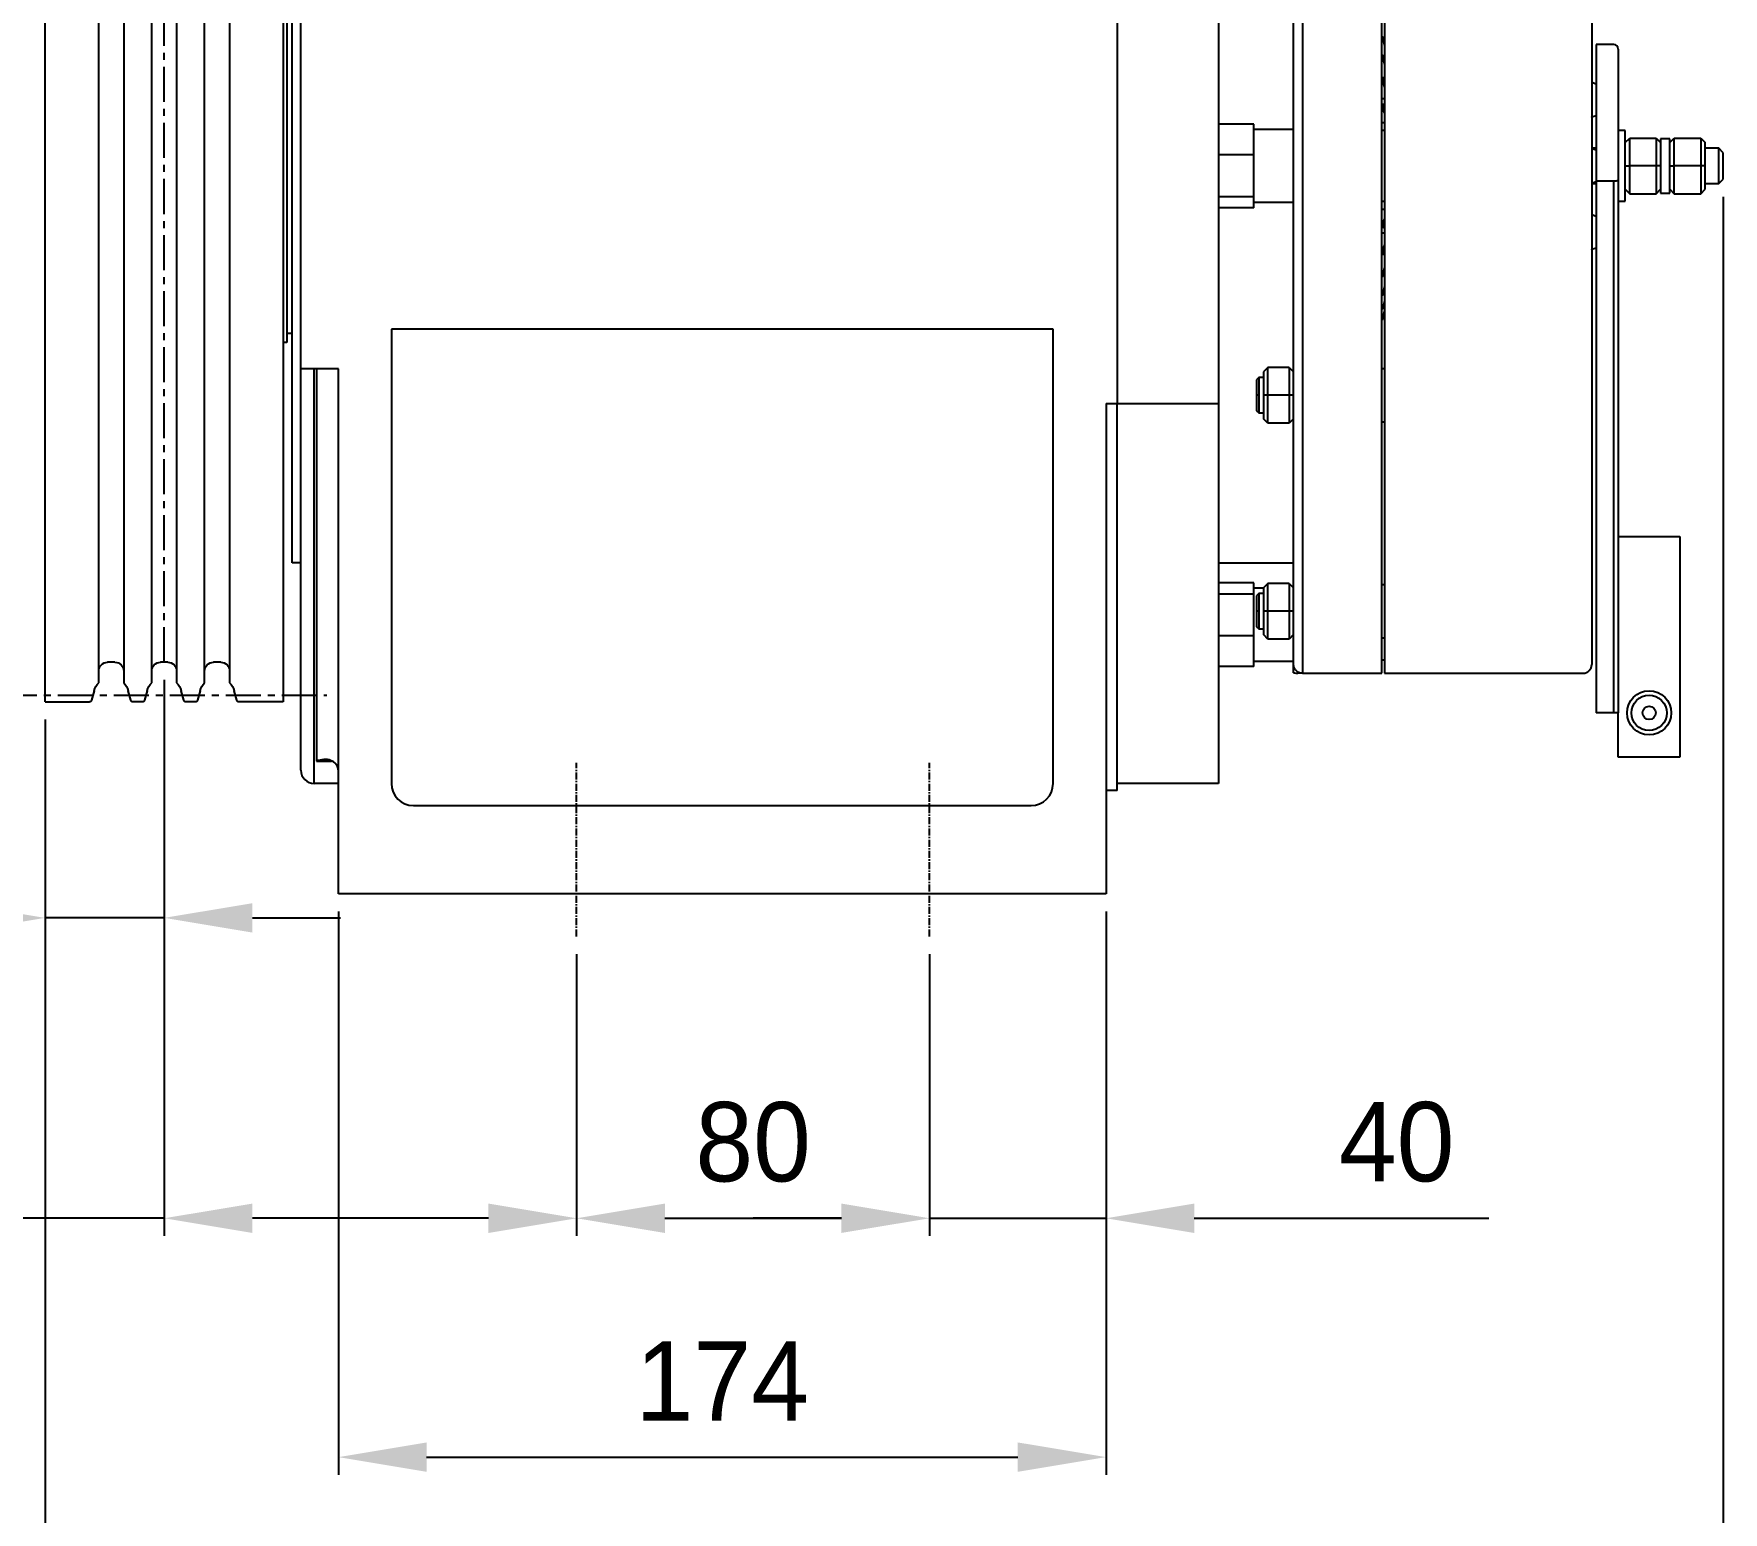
# Model space of a CAD drawing. Header units: millimetres. Extents: x 36 to 5601, y -1400 to 1707.
# Drawn here: x 1148.3 to 1531.3, y 382.1 to 717.3 of the extents above; entities that cross this region are included whole.
import ezdxf

# ---------------------------------------------------------------- set-up
doc = ezdxf.new("R2010")
doc.units = ezdxf.units.MM
doc.header["$LTSCALE"] = 2
doc.linetypes.add('CENTER8', pattern=[6.35, 3.96875, -0.79375, 0.79375, -0.79375])
doc.layers.add('3中心线层', color=1, linetype='CENTER8')
doc.styles.get("Standard").update_dxf_attribs({"font": 'gulim.ttc', "height": 18})
doc.dimstyles.new('ISO-25', dxfattribs={"dimtxt": 18, "dimasz": 20, "dimexe": 4, "dimexo": 4, "dimgap": 8, "dimtad": 1, "dimdec": 4, "dimtxsty": 'Standard', "dimcen": 2.5, "dimclrd": 3, "dimclre": 3, "dimclrt": 2, "dimadec": 1, "dimazin": 2, "dimtfac": 1, "dimtdec": 4, "dimtmove": 0, "dimatfit": 3, "dimfxl": 1, "dimarcsym": 0})

# ---------------------------------------------------------------- blocks, each defined once
blk = doc.blocks.new('3')
for p, q in [((4531.55, 1449.43), (4521.48, 1449.43)), ((4521.48, 1449.43), (4521.48, 1327.93)), ((4532.62, 1446.89), (4532.04, 1449.06)), ((4540.92, 1449.06), (4540.34, 1446.89)), ((4543.55, 1449.43), (4541.41, 1449.43)), ((4544.62, 1446.89), (4544.04, 1449.06)), ((4552.92, 1449.06), (4552.34, 1446.89)), ((4555.55, 1449.43), (4553.41, 1449.43)), ((4556.62, 1446.89), (4556.04, 1449.06)), ((4564.92, 1449.06), (4564.34, 1446.89)), ((4575.48, 1449.43), (4565.4, 1449.43)), ((4575.48, 1206.43), (4575.48, 1449.43)), ((4533.65, 1445.1), (4533.65, 1327.93)), ((4539.31, 1327.93), (4539.31, 1445.1)), ((4545.65, 1445.1), (4545.65, 1327.93)), ((4551.31, 1327.93), (4551.31, 1445.1)), ((4557.65, 1445.1), (4557.65, 1327.93)), ((4563.31, 1327.93), (4563.31, 1445.1)), ((4537.31, 1440.43), (4535.65, 1440.43)), ((4549.31, 1440.43), (4547.65, 1440.43)), ((4561.31, 1440.43), (4559.65, 1440.43)), ((4521.48, 1327.93), (4521.48, 1206.43)), ((4533.65, 1327.93), (4533.65, 1210.76)), ((4539.31, 1210.76), (4539.31, 1327.93)), ((4545.65, 1327.93), (4545.65, 1210.76)), ((4551.31, 1210.76), (4551.31, 1327.93)), ((4557.65, 1327.93), (4557.65, 1210.76)), ((4563.31, 1210.76), (4563.31, 1327.93)), ((4535.65, 1215.43), (4537.31, 1215.43)), ((4547.65, 1215.43), (4549.31, 1215.43)), ((4559.65, 1215.43), (4561.31, 1215.43)), ((4521.48, 1206.43), (4531.55, 1206.43)), ((4532.04, 1206.8), (4532.62, 1208.96)), ((4540.34, 1208.96), (4540.92, 1206.8)), ((4541.41, 1206.43), (4543.55, 1206.43)), ((4544.04, 1206.8), (4544.62, 1208.96)), ((4552.34, 1208.96), (4552.92, 1206.8)), ((4553.41, 1206.43), (4555.55, 1206.43)), ((4556.04, 1206.8), (4556.62, 1208.96)), ((4564.34, 1208.96), (4564.92, 1206.8)), ((4575.48, 1206.43), (4565.4, 1206.43))]:
    blk.add_line(p, q)
for centre, radius, start, end in [((4531.55, 1448.93), 0.5, 15, 90), ((4541.41, 1448.93), 0.5, 90, 165), ((4543.55, 1448.93), 0.5, 15, 90), ((4553.41, 1448.93), 0.5, 90, 165), ((4555.55, 1448.93), 0.5, 15, 90), ((4565.41, 1448.93), 0.5, 90, 165), ((4536.48, 1447.93), 4, 195, 225), ((4536.48, 1447.93), 4, 315, 345), ((4548.48, 1447.93), 4, 195, 225), ((4548.48, 1447.93), 4, 315, 345), ((4560.48, 1447.93), 4, 195, 225), ((4560.48, 1447.93), 4, 315, 345), ((4535.65, 1442.43), 2, 180, 270), ((4537.31, 1442.43), 2, 270, 0), ((4547.65, 1442.43), 2, 180, 270), ((4549.31, 1442.43), 2, 270, 0), ((4559.65, 1442.43), 2, 180, 270), ((4561.31, 1442.43), 2, 270, 0), ((4535.65, 1213.43), 2, 90, 180), ((4537.31, 1213.43), 2, 0, 90), ((4547.65, 1213.43), 2, 90, 180), ((4549.31, 1213.43), 2, 0, 90), ((4559.65, 1213.43), 2, 90, 180), ((4561.31, 1213.43), 2, 0, 90), ((4536.48, 1207.93), 4, 135, 165), ((4536.48, 1207.93), 4, 15, 45), ((4548.48, 1207.93), 4, 135, 165), ((4548.48, 1207.93), 4, 15, 45), ((4560.48, 1207.93), 4, 135, 165), ((4560.48, 1207.93), 4, 15, 45), ((4531.55, 1206.93), 0.5, 270, 345), ((4541.41, 1206.93), 0.5, 195, 270), ((4543.55, 1206.93), 0.5, 270, 345), ((4553.41, 1206.93), 0.5, 195, 270), ((4555.55, 1206.93), 0.5, 270, 345), ((4565.41, 1206.93), 0.5, 195, 270)]:
    blk.add_arc(centre, radius, start, end)
at = {"layer": '3中心线层'}
for p, q in [((4548.48, 1215.43), (4548.48, 1455.63)), ((4585.32, 1447.93), (4511.64, 1447.93)), ((4585.32, 1447.93), (4511.64, 1447.93)), ((4585.32, 1207.93), (4511.64, 1207.93)), ((4585.32, 1207.93), (4511.64, 1207.93))]:
    blk.add_line(p, q, dxfattribs=at)
blk = doc.blocks.new('*D4058')
at = {"color": 3, "lineweight": -2}
for p, q in [((1531.29, 680.3), (1531.29, 325.14)), ((1150.89, 561.8), (1150.89, 325.14)), ((1170.89, 329.14), (1511.29, 329.14))]:
    blk.add_line(p, q, dxfattribs=at)
at = {"color": 3}
for points in [[(1170.89, 332.47), (1170.89, 325.81), (1150.89, 329.14)], [(1511.29, 325.81), (1511.29, 332.47), (1531.29, 329.14)]]:
    blk.add_solid(points, dxfattribs=at)
at = {"layer": 'Defpoints', "color": 0}
for p in [(1531.29, 684.3), (1150.89, 565.8), (1531.29, 329.14)]:
    blk.add_point(p, dxfattribs=at)
at = {"color": 2, "insert": (1341.09, 348.46), "char_height": 18, "attachment_point": 5}
blk.add_mtext('(380)', dxfattribs=at)
blk = doc.blocks.new('*D4062')
at = {"color": 3, "lineweight": -2}
for p, q in [((1217.39, 518.3), (1217.39, 390.58)), ((1391.39, 518.3), (1391.39, 390.58)), ((1237.39, 394.58), (1371.39, 394.58))]:
    blk.add_line(p, q, dxfattribs=at)
at = {"color": 3}
for points in [[(1237.39, 397.91), (1237.39, 391.25), (1217.39, 394.58)], [(1371.39, 391.25), (1371.39, 397.91), (1391.39, 394.58)]]:
    blk.add_solid(points, dxfattribs=at)
at = {"layer": 'Defpoints', "color": 0}
for p in [(1217.39, 522.3), (1391.39, 522.3), (1391.39, 394.58)]:
    blk.add_point(p, dxfattribs=at)
at = {"color": 2, "insert": (1304.39, 411.83), "char_height": 18, "attachment_point": 5}
blk.add_mtext('174', dxfattribs=at)
blk = doc.blocks.new('*D4067')
at = {"color": 3, "lineweight": -2}
for p, q in [((1271.39, 508.64), (1271.39, 444.73)), ((1351.39, 508.64), (1351.39, 444.73)), ((1291.39, 448.73), (1331.39, 448.73))]:
    blk.add_line(p, q, dxfattribs=at)
at = {"color": 3}
for points in [[(1291.39, 452.06), (1291.39, 445.4), (1271.39, 448.73)], [(1331.39, 445.4), (1331.39, 452.06), (1351.39, 448.73)]]:
    blk.add_solid(points, dxfattribs=at)
at = {"layer": 'Defpoints', "color": 0}
for p in [(1271.39, 512.64), (1351.39, 512.64), (1351.39, 448.73)]:
    blk.add_point(p, dxfattribs=at)
at = {"color": 2, "insert": (1311.39, 465.96), "char_height": 18, "attachment_point": 5}
blk.add_mtext('80', dxfattribs=at)
blk = doc.blocks.new('*D4072')
at = {"color": 3, "lineweight": -2}
for p, q in [((1391.39, 518.3), (1391.39, 444.73)), ((1351.39, 508.64), (1351.39, 444.73)), ((1331.39, 448.73), (1311.39, 448.73)), ((1351.39, 448.73), (1391.39, 448.73)), ((1411.39, 448.73), (1478.14, 448.73))]:
    blk.add_line(p, q, dxfattribs=at)
at = {"color": 3}
for points in [[(1331.39, 445.4), (1331.39, 452.06), (1351.39, 448.73)], [(1411.39, 452.06), (1411.39, 445.4), (1391.39, 448.73)]]:
    blk.add_solid(points, dxfattribs=at)
at = {"layer": 'Defpoints', "color": 0}
for p in [(1391.39, 522.3), (1351.39, 512.64), (1391.39, 448.73)]:
    blk.add_point(p, dxfattribs=at)
at = {"color": 2, "insert": (1457.27, 465.97), "char_height": 18, "attachment_point": 5}
blk.add_mtext('40', dxfattribs=at)
blk = doc.blocks.new('*D4073')
at = {"color": 3, "lineweight": -2}
for p, q in [((1177.89, 570.8), (1177.89, 444.73)), ((1271.39, 508.64), (1271.39, 444.73)), ((1177.89, 448.73), (1073.52, 448.73)), ((1251.39, 448.73), (1197.89, 448.73))]:
    blk.add_line(p, q, dxfattribs=at)
at = {"color": 3}
for points in [[(1197.89, 452.06), (1197.89, 445.4), (1177.89, 448.73)], [(1251.39, 445.4), (1251.39, 452.06), (1271.39, 448.73)]]:
    blk.add_solid(points, dxfattribs=at)
at = {"layer": 'Defpoints', "color": 0}
for p in [(1177.89, 574.8), (1271.39, 512.64), (1177.89, 448.73)]:
    blk.add_point(p, dxfattribs=at)
at = {"color": 2, "insert": (1105.27, 467.07), "char_height": 18, "attachment_point": 5}
blk.add_mtext('93,5', dxfattribs=at)
blk = doc.blocks.new('*D4074')
at = {"color": 3, "lineweight": -2}
for p, q in [((1177.89, 570.8), (1177.89, 512.83)), ((1150.89, 561.8), (1150.89, 512.83)), ((1130.89, 516.83), (1069.25, 516.83)), ((1177.89, 516.83), (1150.89, 516.83)), ((1197.89, 516.83), (1217.89, 516.83))]:
    blk.add_line(p, q, dxfattribs=at)
at = {"color": 3}
for points in [[(1130.89, 513.5), (1130.89, 520.16), (1150.89, 516.83)], [(1197.89, 520.16), (1197.89, 513.5), (1177.89, 516.83)]]:
    blk.add_solid(points, dxfattribs=at)
at = {"layer": 'Defpoints', "color": 0}
for p in [(1177.89, 574.8), (1150.89, 565.8), (1150.89, 516.83)]:
    blk.add_point(p, dxfattribs=at)
at = {"color": 2, "insert": (1090.07, 534.07), "char_height": 18, "attachment_point": 5}
blk.add_mtext('27', dxfattribs=at)

msp = doc.modelspace()

# ---------------------------------------------------------------- linework, layer by layer
for p, q in [((1416.89181, 827.29905), (1416.89181, 687.29904)), ((1435.8918, 802.29469), (1435.8918, 572.30339)), ((1433.8918, 574.40972), (1433.8918, 788.93036)), ((1453.89181, 572.30339), (1453.89181, 787.1602)), ((1454.49179, 787.1602), (1454.49179, 572.29904)), ((1501.49181, 783.05394), (1501.49181, 687.29904)), ((1206.89182, 687.29904), (1206.89182, 777.29905)), ((1393.89181, 741.15069), (1393.89181, 633.44739)), ((1208.89182, 641.29904), (1208.89182, 733.29904)), ((1205.69183, 727.29904), (1205.69183, 687.29904)), ((1453.89181, 716.59416), (1454.18602, 716.59416)), ((1454.18602, 715.7608), (1454.18602, 716.59416)), ((1454.49179, 715.79526), (1454.18602, 716.59416)), ((1454.18602, 715.7608), (1453.89181, 715.7608)), ((1453.89181, 712.38847), (1454.18602, 712.38847)), ((1454.18602, 715.7608), (1454.49179, 714.64014)), ((1454.18602, 711.32781), (1454.18602, 712.38847)), ((1454.49179, 711.77694), (1454.18602, 712.38847)), ((1506.49181, 714.79904), (1502.4918, 714.79904)), ((1502.4918, 714.79904), (1502.4918, 683.95182)), ((1507.49179, 713.79904), (1507.49179, 684.07354)), ((1454.18602, 711.32781), (1453.89181, 711.32781)), ((1454.18602, 711.32781), (1454.49179, 710.30677)), ((1454.49179, 707.31013), (1453.89181, 707.31013)), ((1453.89181, 707.2186), (1454.18602, 707.2186)), ((1454.18602, 705.9714), (1453.89181, 705.9714)), ((1454.18602, 705.9714), (1454.18602, 707.2186)), ((1454.49179, 706.81795), (1454.18602, 707.2186)), ((1454.18602, 705.9714), (1454.49179, 705.08923)), ((1454.49179, 702.49996), (1453.89181, 702.49996)), ((1453.89181, 701.28324), (1454.18602, 701.28324)), ((1454.18602, 699.89742), (1454.18602, 701.28324)), ((1454.49179, 701.10886), (1454.18602, 701.28324)), ((1454.18602, 699.89742), (1453.89181, 699.89742)), ((1454.49179, 697.10563), (1453.89181, 697.10562)), ((1454.18602, 699.89742), (1454.49179, 699.18802)), ((1424.8918, 696.77956), (1416.89181, 696.77956)), ((1424.8918, 689.83934), (1424.8918, 696.77956)), ((1433.8918, 695.54904), (1424.8918, 695.54904)), ((1454.49179, 695.29904), (1453.89181, 695.29904)), ((1509.09179, 695.29904), (1507.49179, 695.29904)), ((1509.09179, 687.29904), (1509.09179, 695.29904)), ((1509.09179, 692.59938), (1510.09181, 693.59938)), ((1510.09181, 687.29904), (1510.09181, 693.59938)), ((1510.09181, 693.59938), (1516.09179, 693.59938)), ((1516.09179, 693.59938), (1516.09179, 687.29904)), ((1516.09179, 693.59938), (1517.09181, 692.59938)), ((1519.1918, 693.44904), (1517.09181, 693.44904)), ((1517.09181, 693.44904), (1517.09181, 681.14904)), ((1519.1918, 692.59938), (1520.19179, 693.59938)), ((1519.1918, 681.14904), (1519.1918, 693.44904)), ((1520.19179, 687.29904), (1520.19179, 693.59938)), ((1520.19179, 693.59938), (1526.1918, 693.59938)), ((1526.1918, 693.59938), (1526.1918, 687.29904)), ((1526.1918, 693.59938), (1527.19178, 692.59938)), ((1424.8918, 689.83934), (1416.89181, 689.83934)), ((1424.8918, 680.35882), (1424.8918, 689.83934)), ((1502.4918, 691.29904), (1501.49181, 691.29904)), ((1527.19178, 687.29904), (1527.19178, 692.59938)), ((1530.2917, 691.29904), (1527.19178, 691.29904)), ((1531.29181, 690.29897), (1530.2917, 691.29904)), ((1530.2917, 683.29904), (1530.2917, 691.29904)), ((1531.29181, 687.29904), (1531.29181, 690.29897)), ((1205.69183, 687.29904), (1205.69183, 647.29904)), ((1206.89182, 597.29905), (1206.89182, 687.29904)), ((1416.89181, 687.29904), (1416.89181, 547.29905)), ((1416.89181, 687.29904), (1416.89181, 557.29904)), ((1501.49181, 687.29904), (1501.49181, 574.29904)), ((1509.09179, 679.29904), (1509.09179, 687.29904)), ((1509.09179, 687.29904), (1510.09181, 687.29904)), ((1516.09179, 687.29904), (1510.09181, 687.29904)), ((1510.09181, 680.99871), (1510.09181, 687.29904)), ((1516.09179, 687.29904), (1516.09179, 680.99871)), ((1517.09181, 687.29904), (1516.09179, 687.29904)), ((1519.1918, 687.29904), (1520.19179, 687.29904)), ((1520.19179, 680.99871), (1520.19179, 687.29904)), ((1526.1918, 687.29904), (1520.19179, 687.29904)), ((1526.1918, 687.29904), (1526.1918, 680.99871)), ((1527.19178, 687.29904), (1526.1918, 687.29904)), ((1527.19178, 681.99871), (1527.19178, 687.29904)), ((1531.29181, 684.29912), (1531.29181, 687.29904)), ((1501.49181, 683.29904), (1502.4918, 683.29904)), ((1502.4918, 683.95182), (1506.49181, 683.95182)), ((1502.4918, 683.95182), (1502.4918, 563.29904)), ((1506.49181, 563.29904), (1506.49181, 683.95182)), ((1507.49179, 684.07354), (1507.49179, 563.29904)), ((1509.09179, 681.99871), (1510.09181, 680.99871)), ((1516.09179, 680.99871), (1517.09181, 681.99871)), ((1519.1918, 681.99871), (1520.19179, 680.99871)), ((1526.1918, 680.99871), (1527.19178, 681.99871)), ((1527.19178, 683.29904), (1530.2917, 683.29904)), ((1530.2917, 683.29904), (1531.29181, 684.29912)), ((1416.89181, 680.35882), (1424.8918, 680.35882)), ((1424.8918, 677.81852), (1424.8918, 680.35882)), ((1424.8918, 679.04904), (1433.8918, 679.04904)), ((1453.89181, 679.29904), (1454.49179, 679.29904)), ((1507.49179, 679.29904), (1509.09179, 679.29904)), ((1510.09181, 680.99871), (1516.09179, 680.99871)), ((1517.09181, 681.14904), (1519.1918, 681.14904)), ((1520.19179, 680.99871), (1526.1918, 680.99871)), ((1424.8918, 677.81852), (1416.89181, 677.81852)), ((1453.89181, 677.493), (1454.49179, 677.493)), ((1453.89181, 674.70067), (1454.18602, 674.70067)), ((1454.49179, 675.40963), (1454.18602, 674.70067)), ((1454.18602, 673.31485), (1454.18602, 674.70067)), ((1454.18602, 673.31485), (1453.89181, 673.31485)), ((1453.89181, 672.09862), (1454.49179, 672.09862)), ((1454.18602, 673.31485), (1454.49179, 673.48883)), ((1453.89181, 668.62669), (1454.18602, 668.62669)), ((1454.18602, 667.37948), (1453.89181, 667.37948)), ((1453.89181, 667.28838), (1454.49179, 667.28838)), ((1454.49179, 669.50845), (1454.18602, 668.62669)), ((1454.18602, 667.37948), (1454.18602, 668.62669)), ((1454.18602, 667.37948), (1454.49179, 667.7798)), ((1453.89181, 663.27028), (1454.18602, 663.27028)), ((1454.49179, 664.29095), (1454.18602, 663.27028)), ((1454.18602, 662.20962), (1454.18602, 663.27028)), ((1454.18602, 662.20962), (1454.49179, 662.82087)), ((1454.18602, 662.20962), (1453.89181, 662.20962)), ((1453.89181, 658.83728), (1454.18602, 658.83728)), ((1454.49179, 659.95765), (1454.18602, 658.83728)), ((1454.18602, 658.00393), (1454.18602, 658.83728)), ((1454.18602, 658.00393), (1454.49179, 658.80263)), ((1454.18602, 658.00393), (1453.89181, 658.00393)), ((1453.89181, 655.49805), (1454.18602, 655.49805)), ((1454.18602, 654.92403), (1453.89181, 654.92403)), ((1454.49179, 656.67506), (1454.18602, 655.49805)), ((1454.18602, 654.92403), (1454.49179, 655.87948)), ((1454.18602, 654.92403), (1454.18602, 655.49805)), ((1453.89181, 653.38092), (1454.18602, 653.38092)), ((1454.18602, 653.08828), (1453.89181, 653.08828)), ((1453.89181, 652.56724), (1454.18602, 652.56724)), ((1453.89181, 652.55914), (1454.18602, 652.55914)), ((1454.49179, 654.56933), (1454.18602, 653.38092)), ((1454.18602, 653.08828), (1454.49179, 654.16378)), ((1454.49179, 653.72138), (1454.18602, 652.56724)), ((1454.18602, 652.55914), (1454.49179, 653.70033)), ((1454.18602, 653.08828), (1454.18602, 653.38092)), ((1454.18602, 652.55914), (1454.18602, 652.56724)), ((1205.69183, 647.29904), (1204.89181, 647.29904)), ((1206.89182, 649.29904), (1205.69183, 649.29904)), ((1229.39555, 650.29904), (1229.39182, 649.54987)), ((1229.39182, 649.54987), (1229.39182, 547.29905)), ((1379.38808, 650.29904), (1229.39555, 650.29904)), ((1379.39182, 649.54987), (1379.38808, 650.29904)), ((1379.39182, 547.29905), (1379.39182, 649.54987)), ((1217.3918, 641.29904), (1208.89182, 641.29904)), ((1211.89181, 547.29905), (1211.89181, 641.29904)), ((1212.39181, 641.29904), (1212.39181, 552.3686)), ((1217.3918, 522.29904), (1217.3918, 641.29904)), ((1428.09179, 641.59938), (1427.0918, 640.59938)), ((1427.0918, 640.59938), (1427.0918, 635.29904)), ((1428.09179, 635.29904), (1428.09179, 641.59938)), ((1432.89181, 641.59938), (1428.09179, 641.59938)), ((1432.89181, 641.59938), (1432.89181, 635.29904)), ((1432.89181, 641.59938), (1433.8918, 640.59938)), ((1454.49179, 641.29904), (1453.89181, 641.29904)), ((1425.9918, 639.29904), (1425.49181, 638.79904)), ((1425.49181, 638.79904), (1425.49181, 635.29904)), ((1427.0918, 639.29904), (1425.9918, 639.29904)), ((1425.9918, 639.29904), (1425.9918, 635.29904)), ((1391.39181, 633.44739), (1391.39181, 522.29904)), ((1391.39181, 633.44739), (1393.89181, 633.44739)), ((1393.89181, 633.44739), (1416.89181, 633.44739)), ((1393.89181, 547.29905), (1393.89181, 633.44739)), ((1393.89181, 545.71717), (1393.89181, 633.44739)), ((1425.9918, 635.29904), (1425.49181, 635.29904)), ((1425.49181, 635.29904), (1425.49181, 631.79905)), ((1425.9918, 635.29904), (1425.9918, 631.29904)), ((1428.09179, 635.29904), (1427.0918, 635.29904)), ((1427.0918, 635.29904), (1427.0918, 629.99871)), ((1428.09179, 628.99871), (1428.09179, 635.29904)), ((1432.89181, 635.29904), (1428.09179, 635.29904)), ((1432.89181, 635.29904), (1432.89181, 628.99871)), ((1433.8918, 635.29904), (1432.89181, 635.29904)), ((1425.49181, 631.79905), (1425.9918, 631.29904)), ((1425.9918, 631.29904), (1427.0918, 631.29904)), ((1428.09179, 628.99871), (1427.0918, 629.99871)), ((1432.89181, 628.99871), (1428.09179, 628.99871)), ((1433.8918, 629.99871), (1432.89181, 628.99871)), ((1453.89181, 629.29904), (1454.49179, 629.29904)), ((1507.49179, 603.29904), (1520.49181, 603.29904)), ((1520.49181, 603.29904), (1521.49179, 603.29904)), ((1521.49179, 603.29904), (1521.49179, 602.29904)), ((1521.49179, 602.29904), (1521.49179, 554.29904)), ((1208.89182, 597.29905), (1206.89182, 597.29905)), ((1416.89181, 597.29905), (1433.8918, 597.29905)), ((1424.8918, 592.77956), (1416.89181, 592.77956)), ((1424.8918, 590.23926), (1416.89181, 590.23926)), ((1424.8918, 590.23926), (1424.8918, 592.77956)), ((1427.0918, 591.54905), (1424.8918, 591.54905)), ((1424.8918, 580.75874), (1424.8918, 590.23926)), ((1425.9918, 590.34856), (1425.49181, 589.84856)), ((1425.49181, 589.84856), (1425.49181, 586.34856)), ((1427.0918, 590.34856), (1425.9918, 590.34856)), ((1425.9918, 590.34856), (1425.9918, 586.34856)), ((1428.09179, 592.64889), (1427.0918, 591.64889)), ((1427.0918, 591.64889), (1427.0918, 586.34856)), ((1428.09179, 586.34856), (1428.09179, 592.64889)), ((1432.89181, 592.64889), (1428.09179, 592.64889)), ((1432.89181, 592.64889), (1432.89181, 586.34856)), ((1432.89181, 592.64889), (1433.8918, 591.64889)), ((1454.49179, 592.34856), (1453.89181, 592.34856)), ((1425.49181, 586.34856), (1425.49181, 582.84856)), ((1425.9918, 586.34856), (1425.49181, 586.34856)), ((1425.9918, 586.34856), (1425.9918, 582.34856)), ((1428.09179, 586.34856), (1427.0918, 586.34856)), ((1427.0918, 586.34856), (1427.0918, 581.04823)), ((1428.09179, 580.04823), (1428.09179, 586.34856)), ((1432.89181, 586.34856), (1428.09179, 586.34856)), ((1432.89181, 586.34856), (1432.89181, 580.04823)), ((1433.8918, 586.34856), (1432.89181, 586.34856)), ((1425.49181, 582.84856), (1425.9918, 582.34856)), ((1425.9918, 582.34856), (1427.0918, 582.34856)), ((1424.8918, 580.75874), (1416.89181, 580.75874)), ((1424.8918, 573.81853), (1424.8918, 580.75874)), ((1428.09179, 580.04823), (1427.0918, 581.04823)), ((1432.89181, 580.04823), (1428.09179, 580.04823)), ((1433.8918, 581.04823), (1432.89181, 580.04823)), ((1453.89181, 580.34856), (1454.49179, 580.34856)), ((1424.8918, 575.04904), (1433.8918, 575.04904)), ((1453.89181, 575.29904), (1454.49179, 575.29904)), ((1424.8918, 573.81853), (1416.89181, 573.81853)), ((1433.8918, 572.40779), (1433.8918, 574.40972)), ((1434.89179, 572.30339), (1434.89179, 572.57135)), ((1435.8918, 572.30339), (1434.89179, 572.30339)), ((1435.8918, 572.30339), (1453.89181, 572.30339)), ((1454.49179, 572.29904), (1499.49181, 572.29904)), ((1506.49181, 563.29904), (1502.4918, 563.29904)), ((1507.49179, 563.29904), (1506.49181, 563.29904)), ((1507.49179, 553.29904), (1507.49179, 563.29904)), ((1212.39181, 552.3686), (1215.8411, 552.3686)), ((1520.49181, 553.29904), (1507.49179, 553.29904)), ((1521.49179, 553.29904), (1520.49181, 553.29904)), ((1521.49179, 554.29904), (1521.49179, 553.29904)), ((1217.3918, 547.29905), (1211.89181, 547.29905)), ((1393.89181, 545.71717), (1391.39181, 545.71717)), ((1416.89181, 547.29905), (1393.89181, 547.29905)), ((1234.39182, 542.29904), (1374.39182, 542.29904)), ((1391.39181, 522.29904), (1217.3918, 522.29904))]:
    msp.add_line(p, q)
at = {"flags": 128}
for points in [[(1502.4918, 705.84909), (1501.53875, 706.19876), (1501.49181, 706.20917)], [(1501.49181, 698.38891), (1501.53875, 698.39933), (1502.4918, 698.749)], [(1502.4918, 690.84909), (1501.53875, 691.19875), (1501.49181, 691.20917)], [(1501.49181, 683.38891), (1501.53875, 683.39933), (1502.4918, 683.749)], [(1502.4918, 675.84909), (1501.53875, 676.19875), (1501.49181, 676.20917)], [(1501.49181, 668.38891), (1501.53875, 668.39933), (1502.4918, 668.749)]]:
    msp.add_lwpolyline(points, dxfattribs=at)
for radius in [5, 4, 1.5]:
    msp.add_circle((1514.4918, 563.29904), radius)
for centre, radius, start, end in [((1506.4918, 713.79904), 1, 0, 90), ((1506.73809, 686.09703), 2.15931, 263.4506518, 290.4290053), ((1499.4918, 574.29904), 2, 270, 0), ((1211.89181, 550.29904), 3, 180, 270), ((1234.39181, 547.29904), 5, 180, 270), ((1374.39181, 547.29904), 5, 270, 0)]:
    msp.add_arc(centre, radius, start, end)
msp.add_ellipse((1435.1418, 687.29904), major_axis=(0, 115), ratio=0.25, start_param=3.098100683, end_param=3.132896892)
for points, knots in [([(1208.89182, 550.29904), (1208.89182, 550.37019), (1208.89182, 550.51248), (1208.89182, 551.6809), (1208.89182, 553.57125), (1208.89182, 556.30168), (1208.89182, 559.83046), (1208.89182, 564.18848), (1208.89182, 569.32318), (1208.89182, 575.22079), (1208.89182, 581.81616), (1208.89182, 589.04479), (1208.89182, 596.84607), (1208.89182, 605.10309), (1208.89182, 613.77649), (1208.89182, 622.70809), (1208.89182, 631.87433), (1208.89182, 638.15744), (1208.89182, 641.29904)], [0, 0, 0, 0, 0.059909421, 0.119815752, 0.181893098, 0.24396733, 0.30757913, 0.371187736, 0.435595467, 0.500000039, 0.564407765, 0.628812301, 0.692424093, 0.756032716, 0.818110013, 0.880184302, 0.940091328, 1, 1, 1, 1]), ([(1434.89179, 572.57135), (1434.77565, 572.6526), (1434.57841, 572.7906), (1434.3298, 573.08142), (1434.14312, 573.3811), (1434.01614, 573.66656), (1433.93524, 573.96937), (1433.89773, 574.19172), (1433.89338, 574.35158), (1433.8918, 574.40972)], [0, 0, 0, 0, 0.308815505, 0.524496048, 0.675956441, 0.834761096, 0.89861771, 0.963130034, 1, 1, 1, 1]), ([(1435.8918, 572.30339), (1435.66559, 572.32301), (1435.31408, 572.35349), (1435.00276, 572.5141), (1434.89179, 572.57135)], [0, 0, 0, 0, 0.643547139, 1, 1, 1, 1]), ([(1217.3918, 550.06022), (1217.36326, 550.35752), (1217.30319, 550.98345), (1216.75156, 551.92114), (1215.67545, 552.62161), (1214.09262, 552.83844), (1212.96026, 552.52563), (1212.39181, 552.3686)], [0, 0, 0, 0, 0.119088476, 0.250730926, 0.500378856, 0.749186204, 1, 1, 1, 1])]:
    msp.add_open_spline(points, degree=3, knots=knots)
at = {"layer": '3中心线层', "ltscale": 0.2}
for p, q in [((1271.3918, 512.64427), (1271.3918, 551.95381)), ((1351.3918, 512.64427), (1351.3918, 551.95381))]:
    msp.add_line(p, q, dxfattribs=at)

# ---------------------------------------------------------------- block references
at = {"xscale": -1}
msp.add_blockref('3', (5726.37123, -640.62962), dxfattribs=at)

# ---------------------------------------------------------------- dimensions: what is measured, and where the dimension line sits
at = {"color": 0}
dim = msp.add_linear_dim(base=(1531.29181, 329.13897), p1=(1150.89181, 565.79904), p2=(1531.29181, 684.29912), text='(380)', dimstyle='ISO-25', override={"dimtxsty": 'Standard'}, dxfattribs=at)
dim.commit()
dim.dimension.update_dxf_attribs({"geometry": '*D4058', "text_midpoint": (1341.09181, 348.46387)})
for base, p1, p2, picture, middle in [((1150.89181, 516.82913), (1177.89182, 574.79904), (1150.89181, 565.79904), '*D4074', (1090.06891, 534.06881)), ((1391.39181, 394.57927), (1217.3918, 522.29904), (1391.39181, 522.29904), '*D4062', (1304.39181, 411.83094)), ((1351.3918, 448.73038), (1271.3918, 512.64427), (1351.3918, 512.64427), '*D4067', (1311.3918, 465.95808))]:
    dim = msp.add_linear_dim(base=base, p1=p1, p2=p2, dimstyle='ISO-25', dxfattribs=at)
    dim.commit()
    dim.dimension.update_dxf_attribs({"geometry": picture, "text_midpoint": middle})
dim = msp.add_linear_dim(base=(1177.89182, 448.73038), p1=(1271.3918, 512.64427), p2=(1177.89182, 574.79904), dimstyle='ISO-25', dxfattribs=at)
dim.commit()
dim.dimension.update_dxf_attribs({"geometry": '*D4073', "text_midpoint": (1105.27013, 448.73038), "dimtype": 160})
dim = msp.add_linear_dim(base=(1391.39181, 448.73038), p1=(1351.3918, 512.64427), p2=(1391.39181, 522.29904), angle=180, dimstyle='ISO-25', dxfattribs=at)
dim.commit()
dim.dimension.update_dxf_attribs({"geometry": '*D4072', "text_midpoint": (1457.26798, 448.73038), "dimtype": 160})

doc.saveas('drawing.dxf')
